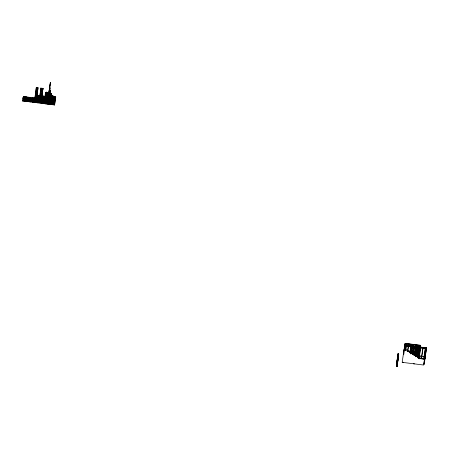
<?xml version="1.0" encoding="UTF-8"?>
<svg xmlns="http://www.w3.org/2000/svg" width="449" height="449" viewBox="0 0 449 449"><rect width="100%" height="100%" fill="white"/><g stroke="black" fill="none" stroke-linecap="round" stroke-linejoin="round"><path stroke-width="0.67" d="M404.139 350.972L405.166 343.816L405.671 343.878M411.34 348.475L410.756 352.471M411.486 346.925L411.997 346.853M411.525 346.589L411.553 346.28M411.666 344.905L412.165 344.967M412.025 346.656L412.053 346.342M413.585 350.675L413.619 350.338M22.45 100.958L22.501 100.424L23.617 100.565L23.567 101.098L22.45 100.958L22.893 97.747L23.438 97.815L23.387 98.348L22.843 98.28L22.893 97.747M23.028 101.031L23.668 96.479L24.201 96.546L24.151 97.085L23.617 97.018L23.668 96.479M23.786 100.582L23.735 101.12L24.139 101.171L24.577 97.961L24.179 97.91L23.786 100.582L24.19 100.632L24.139 101.171M24.179 97.91L24.128 98.443L24.527 98.494M24.313 101.193L24.364 100.655L24.757 100.705L24.706 101.244L24.313 101.193L24.953 96.642L25.346 96.692L25.296 97.225L24.903 97.18L24.953 96.642M25.021 101.283L25.722 98.101L25.279 101.317M25.464 98.067L25.672 98.64M25.599 101.356L26.485 96.838L25.851 101.384M26.238 96.804L26.435 97.371M26.861 98.247L26.227 101.435L26.665 98.219M26.424 101.457L26.278 100.896M26.805 101.508L27.445 96.956M27.406 101.581L27.844 98.37M28.775 97.124L27.984 101.654L28.624 97.102M28.135 101.676L28.034 101.12M28.584 101.732L29.151 98.533L28.708 101.749M29.022 98.516L29.101 99.072M29.163 101.805L29.915 97.27L29.28 101.816M29.802 97.253L29.864 97.803M29.763 101.878L30.201 98.668M30.341 101.951L30.975 97.399M30.919 102.024L31.363 98.814M31.553 101.564L31.565 102.108L32.199 97.556L31.615 101.569M32.137 97.545L32.148 98.09L32.199 97.556M32.081 102.17L32.524 98.96M33.299 97.691L32.71 102.249L33.344 97.697L33.293 98.236M33.669 99.644C33.877 97.107 32.659 107.126 33.636 99.639M34.45 97.927L33.821 102.389L34.45 97.927L34.41 98.376M34.315 102.451L36.279 87.46M34.421 102.467L36.391 87.471M34.904 102.529L36.869 87.533M34.994 102.54L36.958 87.544M35.898 98.314L35.566 102.608L37.458 87.606M36.083 102.675L38.047 87.684L36.083 102.675L37.699 91.978M36.133 102.681L36.487 98.387M36.599 102.742L37.688 95.255M36.706 102.754L36.801 100.598M37.581 95.244L37.486 97.399M37.188 102.815L38.26 95.328M37.278 102.827L37.39 100.671M38.171 95.317L38.058 97.472M37.778 102.888L38.833 95.401M37.851 102.9L37.98 100.744M38.76 95.39L38.631 97.545M38.569 100.817L38.423 102.967L39.349 95.469M38.889 103.029L40.859 88.038M38.99 103.04L40.96 88.049M39.495 103.107L41.465 88.111M40.084 103.18L42.105 88.195M40.135 103.186L40.494 98.892M40.994 103.292L42.958 88.301L40.994 103.292L42.924 88.296L41.398 99.005M41.46 103.354L42.548 95.867M41.561 103.365L41.662 101.21M42.442 95.856L42.346 98.011M42.133 103.438L43.121 95.94M43.053 95.934L42.913 98.084M42.857 101.362L42.706 103.511L43.688 96.013L42.908 101.367M43.525 103.612L44.546 96.12M43.564 103.618L43.733 101.468M43.918 103.663L43.951 103.349L44.417 103.725L43.918 103.663L45.512 92.646L45.983 93.022L45.512 92.646M44.777 103.77L46.432 92.062M44.99 103.798L46.645 92.084M47.201 92.337L45.349 103.842L46.988 92.309M45.562 103.871L45.428 103.017M45.921 103.915L47.543 92.561M46.488 103.988L48.099 92.814M47.061 104.056L50.428 82.363L47.274 104.084M47.633 104.129L50.007 87.757M50.215 82.335L50.4 82.672M50.4 90.535L48.206 104.202L50.187 90.507M48.419 104.23L48.234 103.887M48.778 104.275L50.367 93.257M49.345 104.348L50.928 93.414M49.918 104.421L51.495 93.577M50.49 104.488L51.758 95.457M51.063 104.561L52.309 95.704M51.635 104.634L52.971 95.968L51.742 104.645M52.864 95.957L52.909 96.619M53.526 96.198L52.202 104.707L53.42 96.187M52.309 104.718L52.252 104.213M52.774 104.78L53.975 96.434M53.347 104.847L54.537 96.597M54.026 104.937L55.21 96.771M54.492 104.993L55.665 96.9M405.795 350.439L405.918 349.176L404.128 348.952L403.645 354.16L403.876 352.471M403.859 354.188L403.673 353.851M404.65 349.3L405.206 343.356L420.163 345.242L419.944 347.504M404.566 349.373L405.396 343.552L404.263 350.787M405.582 343.889L405.61 343.575L404.779 349.395M405.15 349.361L405.694 343.715L404.863 349.389M406.418 343.996L406.446 343.681L405.542 349.878M406.631 344.024L406.659 343.709L405.655 350.596M407.462 351.5L407.585 350.237L405.795 350.012L405.918 349.176M408.596 344.271L408.624 343.956L407.518 351.528M408.124 351.438L408.152 351.124M408.809 344.299L408.837 343.985L407.737 351.556M408.337 351.466L408.366 351.152M411.076 344.579L411.104 344.265L409.87 352.841M411.29 344.608L411.318 344.293L410.083 352.869M410.796 353.621L410.914 352.358L409.129 352.134L409.247 351.298M411.256 349.434L411.733 344.473L412.216 344.535L412.014 346.757M412.463 354.682L412.58 353.419L410.796 353.195L410.914 352.358M413.467 344.883L413.495 344.574L412.165 353.834M413.681 344.911L413.714 344.596L412.378 353.863M413.406 353.245L413.45 352.965M413.843 348.828L413.883 348.547M414.59 355.226L414.556 355.535L416.094 344.899L416.066 345.208M415.308 352.342L415.336 352.033L414.837 355.473M415.521 352.37L415.55 352.055L415.044 355.625M413.142 351.584L415.791 351.915L415.757 352.229L413.108 351.898M416.554 347.391L416.588 347.083L415.353 355.653L416.734 355.816L418.272 345.174L418.244 345.489M415.796 356.809L415.914 355.546L415.791 356.383L417.581 356.607L417.463 357.87M416.773 347.419L416.801 347.111L415.566 355.681M416.986 347.447L417.014 347.133L415.707 356.085M416.554 355.473L416.52 355.788L418.058 345.146L418.03 345.461M416.734 355.816L416.767 355.501M418.272 347.61L418.3 347.296L417.065 355.872M417.705 355.619L417.677 355.928L419.214 345.292L419.181 345.601M417.89 355.956L419.428 345.32L419.4 345.629M417.963 357.41L418.137 355.67M418.462 357.477L418.608 355.9M420.09 358.212L418.434 357.831L418.636 355.731L414.006 355.153M418.945 358.212L420.477 347.571L420.449 347.885M419.13 358.931L419.248 357.668L417.458 357.443L417.581 356.607M420.662 347.913L420.691 347.599L419.125 358.504L424.49 359.183L424.013 364.229L425.113 356.697L414.124 355.322L414.247 354.486L412.463 354.255L412.58 353.419M421.364 358.201L421.336 358.51L422.868 347.874L422.84 348.188M421.577 358.229L421.549 358.538L423.087 347.902L423.053 348.211M423.755 358.498L423.727 358.813L425.265 348.171L425.231 348.486M423.968 358.526L423.94 358.835L425.478 348.2L425.45 348.508M424.72 358.622L424.692 358.936L426.23 348.295L426.196 348.609M424.4 364.178L425.59 351.651L423.637 365.037L402.175 362.332L404.128 348.952M426.415 348.637L426.443 348.323L424.911 358.818L418.973 358.072M405.054 345.118L426.55 347.823L426.449 348.643L413.967 347.071M397.309 360.53L396.344 366.575L396.377 366.221L397.09 366.311L397.056 366.665L396.983 366.294M396.647 363.359L398.016 353.857L396.647 363.359L397.365 363.449L397.292 363.078M396.45 366.592L396.899 362.803L396.781 364.796M398.471 354.553L397.006 363.404L398.471 354.553L398.095 354.688M397.236 360.519L397.062 362.349M397.303 360.957L397.107 362.315M397.416 359.896L397.595 358.066M397.674 357.432L398.016 353.857M397.258 362.854L396.91 366.289L398.729 353.947L397.073 365.037L397.281 362.893M397.488 359.907L397.561 358.7M397.769 357.488L398.123 353.874M398.044 355.254L397.876 356.736M398.055 358.094L398.235 356.787M398.291 356.467L398.353 355.535M398.1 357.713L398.398 355.299M398.252 357.73L398.622 353.935M398.729 353.947L398.358 357.612L397.999 357.567M411.031 353.554L413.855 353.795L413.798 354.216L413.748 353.784M411.525 350.585L411.688 348.918L411.632 350.596M411.823 348.042L413.916 348.407M411.986 347.268L412.103 346.084L414.214 346.347L413.512 353.256M413.041 353.7L414.107 346.331L413.344 354.076M413.372 352.762L413.602 350.473L413.265 354.21M414.062 346.617L413.237 354.059L413.782 348.536M412.188 344.703L410.88 353.924M23.617 100.565L24.201 96.546M24.706 101.244L25.346 96.692M25.329 100.778L25.722 98.101M25.902 100.851L26.485 96.838M26.227 101.435L26.614 98.758M26.996 101.53L27.63 96.978M27.563 101.603L28.006 98.393M27.984 101.654L28.573 97.641M28.758 101.21L29.151 98.533M29.331 101.283L29.915 97.27M29.853 101.889L30.291 98.679M30.42 101.962L31.06 97.411M30.992 102.035L31.436 98.819M44.417 103.725L46.011 92.707M45.349 103.842L46.909 93.134M46.135 103.944L47.757 92.589M46.707 104.011L48.312 92.836M47.308 103.775L50.428 82.363M47.847 104.157L50.221 87.785M48.206 104.202L50.159 90.821M48.992 104.303L50.58 93.28M49.564 104.376L51.147 93.443M50.131 104.443L51.708 93.605M50.597 104.505L51.865 95.469M51.169 104.578L52.421 95.721M51.803 104L52.971 95.968M52.202 104.707L53.375 96.675M52.881 104.791L54.082 96.451M53.453 104.864L54.649 96.608M54.133 104.948L55.317 96.788M54.598 105.01L55.777 96.911M396.344 366.575L398.106 354.053M397.393 359.952L397.657 358.201M397.702 357.494L398.01 355.692M396.557 366.244L397.41 360.485M397.416 359.733L397.724 358.212M397.185 363.426L398.454 354.732M396.95 366.653L398.392 357.522L397.056 366.665M404.078 351.096L405.206 343.356M403.651 354.278L403.904 352.723M405.049 348.918L405.464 346.033M407.462 351.073L407.585 350.237M410.504 352.903L411.733 344.473M410.588 353.122L411.509 346.796M410.902 352.038L411.104 350.663M411.003 353.739L412.103 346.084M410.987 353.874L411.189 352.499M411.492 350.433L411.727 348.643M413.102 354.014L414.214 346.347M413.366 354.222L413.344 352.959M415.291 355.339L415.791 351.915M416.88 355.529L418.086 347.268M416.852 355.844L418.058 347.582M418.109 355.838L419.663 345.174L419.613 345.657L405.368 343.861M420.163 345.242L418.608 356.001L415.325 355.804M418.434 357.831L420.101 345.809M426.55 347.823L424.883 359.127L418.968 358.386M404.79 348.772L405.593 344.658L405.093 344.596M419.13 350.983L420.068 346.185L419.568 346.123M418.058 356.461L418.563 356.512M416.195 355.602L420.292 356.108L413.978 355.316M405.183 343.524L420.129 345.539L405.178 343.67M411.711 344.641L412.21 344.703M405.155 343.951L405.655 344.013M405.144 344.086L405.643 344.147M419.579 345.988L420.079 346.056M405.11 344.462L405.61 344.523M405.032 345.287L426.528 347.992M405.009 345.455L412.637 346.415M414.017 346.589L426.499 348.16M411.239 346.387L412.631 346.561M404.981 345.623L412.609 346.583M413.995 346.757L426.477 348.329M406.362 345.943L408.444 346.201M409.83 346.375L412.603 346.729M413.989 346.903L415.376 347.077M420.926 347.773L423.003 348.037M424.389 348.211L426.471 348.475M404.953 345.932L412.58 346.892M404.953 346.106L405.453 346.168M407.176 350.832L411.155 351.331M407.153 351L411.127 351.5M413.114 351.752L415.763 352.083M407.148 351.146L410.459 351.561M409.112 351.561L410.437 351.73M413.086 352.067L415.735 352.398M418.098 356.074L418.597 356.136M418.075 356.315L418.575 356.383M418.367 357.819L424.934 358.65L424.906 358.964L423.592 358.796M420.303 358.381L421.622 358.549M412.092 346.168L414.09 346.42M412.087 346.201L414.085 346.521M411.823 348.003L413.933 348.272M411.812 348.087L413.821 348.345M411.02 353.526L413.72 353.975L412.367 353.801M398.072 354.272L398.572 354.34M397.915 354.665L398.633 354.755M397.786 359.739L397.416 362.394M397.775 359.941L397.994 358.757L397.657 360.317M397.595 360.979L397.539 361.563M396.467 366.412L396.967 366.474M32.715 101.71L32.665 102.243L32.715 101.71M33.293 101.783L33.243 102.316L33.327 101.788M402.826 362.18L403.011 362.523L402.826 362.18M414.376 355.198L414.343 355.513L415.881 344.871L414.376 355.198M413.871 363.572L414.057 363.915L413.871 363.572M412.176 344.832L411.677 344.77L412.199 344.838"/></g></svg>
